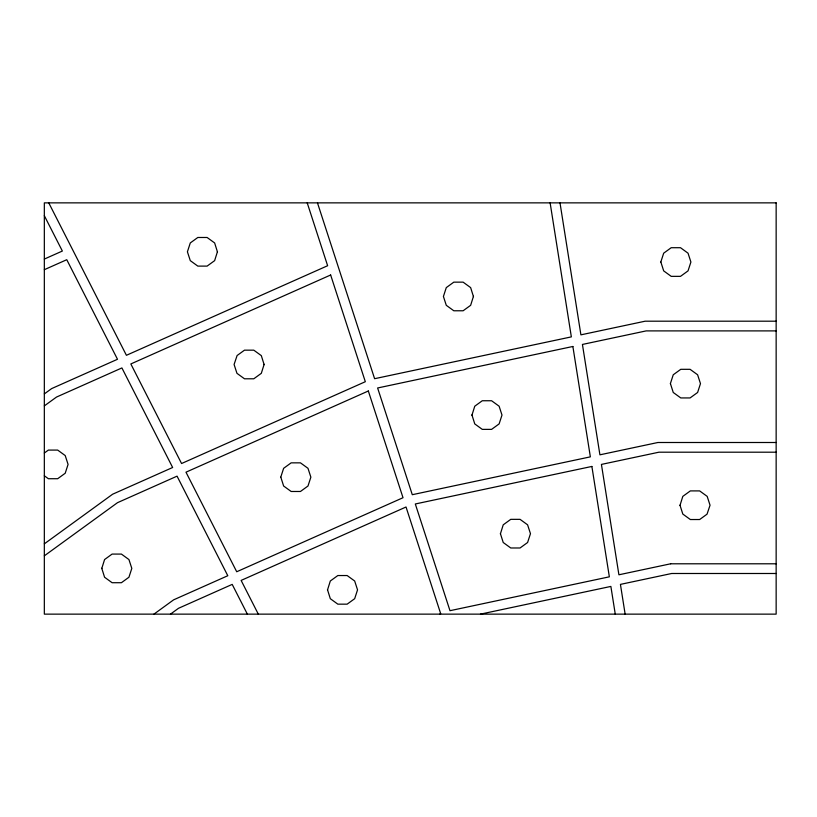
<?xml version="1.0" encoding="UTF-8"?>
<svg xmlns="http://www.w3.org/2000/svg" width="817" height="817" viewBox="0 0 817 817"><rect width="100%" height="100%" fill="white"/><g stroke="black" fill="none" stroke-linecap="round" stroke-linejoin="round"><path stroke-width="1.23" d="M44.332 475.78L48.377 478.721L57.68 478.721L65.207 473.247L68.077 464.403L65.207 455.559L57.68 450.085L48.377 450.085L44.332 453.026M101.757 568.234L104.576 577.241L112.103 582.715L121.406 582.715L128.933 577.241L131.813 568.397L128.933 559.553L121.406 554.079L112.103 554.079L104.576 559.553L101.757 568.561M217.465 251.963L214.636 242.945L207.109 237.481L197.816 237.481L190.29 242.945L187.41 251.799L190.29 260.643L197.816 266.107L207.109 266.107L214.636 260.643L217.465 251.626M264.136 364.648L261.317 355.63L253.791 350.166L244.487 350.166L237.104 355.528L234.091 364.484L236.961 373.328L244.487 378.792L253.791 378.792L261.317 373.328L264.136 364.321M280.762 477.169L283.632 468.315L291.158 462.851L300.462 462.851L307.989 468.315L310.868 477.169L307.989 486.013L300.462 491.477L291.158 491.477L283.632 486.013L280.813 477.169M327.494 589.69L330.313 598.698L337.84 604.161L347.143 604.161L354.67 598.698L357.54 589.854L354.67 580.999L347.143 575.536L337.84 575.536L330.313 580.999L327.494 590.017M473.462 296.632L470.643 287.615L463.116 282.151L453.813 282.151L446.286 287.615L443.417 296.469L446.286 305.313L453.813 310.777L463.116 310.777L470.643 305.313L473.462 296.305M471.94 414.903L474.759 423.911L482.285 429.374L491.589 429.374L499.116 423.911L501.995 415.067L499.116 406.212L491.589 400.749L482.285 400.749L474.759 406.212L471.94 415.23M670.379 383.622L673.249 374.778L680.775 369.315L690.079 369.315L697.606 374.778L700.475 383.622L697.606 392.477L690.079 397.94L680.775 397.94L673.249 392.477L670.43 383.622M679.999 505.223L682.818 514.067L690.345 519.53L699.648 519.53L707.032 514.169L710.044 505.223L707.175 496.368L699.648 490.905L690.345 490.905L682.818 496.368L679.999 505.386M500.413 533.664L503.231 542.508L510.758 547.982L520.061 547.982L527.588 542.508L530.468 533.664L527.588 524.82L520.061 519.346L510.758 519.346L503.231 524.82L500.413 533.828M660.81 262.032L663.68 253.188L671.206 247.714L680.51 247.714L688.037 253.188L690.906 262.032L688.037 270.876L680.51 276.35L671.206 276.35L663.68 270.876L660.861 262.032M44.332 393.906L51.655 388.586L117.495 359.276L66.759 259.704L44.332 269.692M44.332 405.896L56.536 397.042L121.907 367.936L172.642 467.498L112.634 494.214L44.332 543.846M44.332 555.836L117.515 502.669L177.054 476.158L227.79 575.73L173.623 599.841L153.943 614.139M170.457 614.139L178.504 608.297L232.202 584.39L247.357 614.139M44.332 259.071L62.358 251.044L44.332 215.688M439.75 614.139L440.7 613.71L406.029 507L241.127 580.417L258.305 614.139M670.655 563.791L618.908 574.79L601.424 464.413L658.921 452.199L776.15 452.199M480.467 614.139L610.871 586.422L615.262 614.139M776.15 321.193L645.154 321.193L580.907 334.847L560.002 202.861M776.15 330.895L646.176 330.895L582.429 344.447L599.913 454.824L657.91 442.497L776.15 442.497M670.655 563.791L776.15 563.791M776.15 573.493L671.676 573.493L620.43 584.39L625.138 614.139M48.754 202.861L126.421 355.303L327.627 265.719L307.212 202.861M317.466 202.861L374.605 378.7L571.349 336.88L550.127 202.861M330.65 274.992L130.832 363.953L181.568 463.525L365.322 381.713L330.65 274.992M368.334 390.996L185.98 472.185L236.716 571.757L403.016 497.716L368.334 390.996M572.87 346.479L377.617 387.983L412.289 494.704L590.354 456.856L572.87 346.479M591.876 466.446L415.312 503.977L449.983 610.697L609.349 576.822L591.876 466.446M776.15 202.861L44.332 202.861L44.332 614.139L776.15 614.139L776.15 202.861"/></g></svg>
